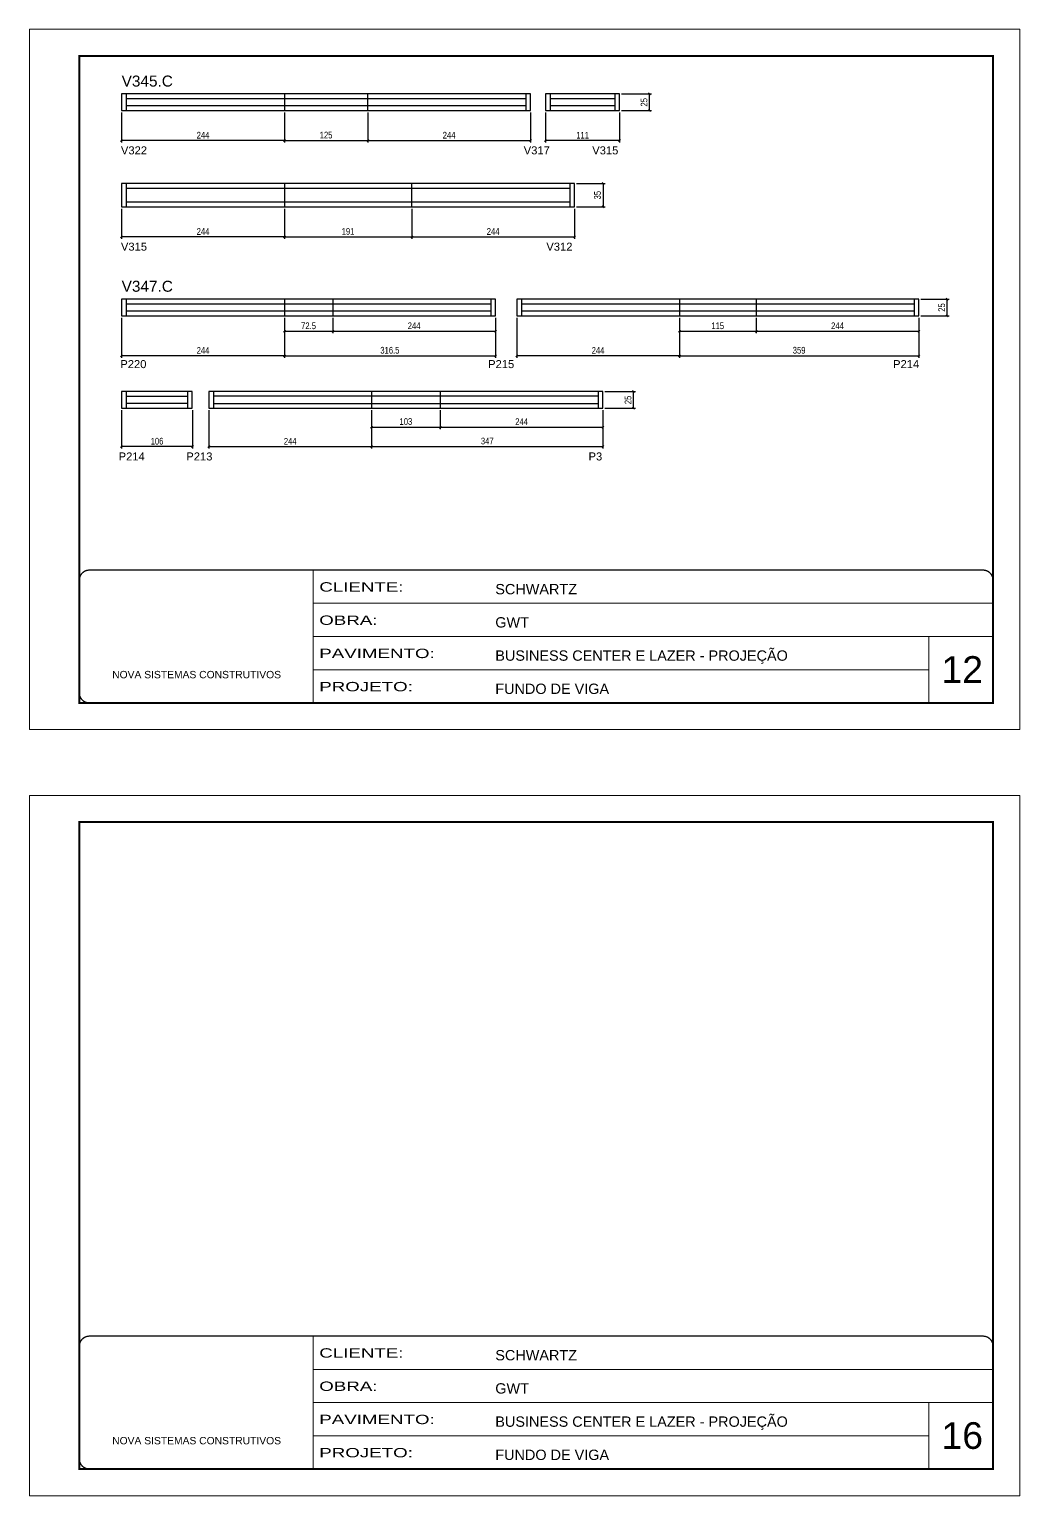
# Model space of a CAD drawing. Extents: x 3245 to 12416, y 917 to 10295.
# Drawn here: x 8014 to 9499, y 5512 to 7710 of the extents above; entities that cross this region are included whole.
import ezdxf

# ---------------------------------------------------------------- set-up
doc = ezdxf.new("R2010")
doc.units = 0
doc.linetypes.add('CONTINUO', pattern=[0])
doc.linetypes.add('DASHED', pattern=[0.75, 0.5, -0.25])
for name, color, linetype in [('5', 5, 'Continuous'), ('COTA', 241, 'Continuous'), ('NOMENCLATURA', 7, 'Continuous'), ('Painéis', 200, 'Continuous'), ('SARR_2.2x7', 40, 'Continuous')]:
    doc.layers.add(name, color=color, linetype=linetype)
for name, color, linetype, lineweight in [('CARIMBO', 255, 'Continuous', 9), ('Folhas', 255, 'Continuous', 9), ('SARRAFO DE PRESSAO', 251, 'DASHED', 9)]:
    doc.layers.add(name, color=color, linetype=linetype, lineweight=lineweight)
doc.styles.add('ARIAL', font='arial.ttf')
doc.styles.add('COTA TECNICA-50', font='techl___.ttf', dxfattribs={"height": 10})
doc.styles.get("Standard").update_dxf_attribs({"font": 'arial.ttf'})
doc.styles.add('Tecnologia', font='')
doc.styles.get('Tecnologia').set_extended_font_data('Forgotten Futurist')
doc.dimstyles.new('COTA PAINEL-50', dxfattribs={"dimtxt": 10, "dimasz": 3, "dimexe": 3, "dimexo": 3, "dimgap": 3, "dimtad": 1, "dimdec": 1, "dimzin": 12, "dimdsep": 46, "dimtxsty": 'COTA TECNICA-50', "dimblk1": 'OBLIQUE', "dimblk2": 'OBLIQUE', "dimsah": 1, "dimcen": 0.9, "dimclrd": 4, "dimclre": 4, "dimclrt": 240, "dimadec": 1, "dimazin": 3, "dimtfac": 1, "dimtdec": 1, "dimtmove": 0, "dimatfit": 3, "dimfxl": 1, "dimtolj": 1, "dimtzin": 12, "dimarcsym": 0})

# ---------------------------------------------------------------- blocks, each defined once
blk = doc.blocks.new('9999999999')
at = {"color": 30, "linetype": 'CONTINUO'}
for p, q in [((98564.6, 34230.2), (98564.6, 34429.4)), ((98564.6, 34379.6), (99584, 34379.6)), ((98564.6, 34329.8), (99488, 34329.8)), ((99584, 34329.8), (99488, 34329.8)), ((99488, 34329.8), (99488, 34230.2)), ((98564.6, 34280), (99488, 34280))]:
    blk.add_line(p, q, dxfattribs=at)
at = {"color": 30, "linetype": 'CONTINUO', "const_width": 2}
blk.add_lwpolyline([(99584, 34230.2), (99584, 34414.4, 0.414214), (99569, 34429.4), (98229, 34429.4, 0.414214), (98214, 34414.4), (98214, 34245.2, 0.414214), (98229, 34230.2), (99584, 34230.2)], format="xyb", dxfattribs=at)
at = {"layer": 'Folhas'}
blk.add_lwpolyline([(98139, 34190.2), (99624, 34190.2), (99624, 35240.2), (98139, 35240.2)], close=True, dxfattribs=at)
at = {"layer": 'Folhas', "color": 30, "const_width": 3}
blk.add_lwpolyline([(98214, 34230.2), (99584, 34230.2), (99584, 35200.2), (98214, 35200.2)], close=True, dxfattribs=at)
at = {"color": 7, "linetype": 'Continuous', "ltscale": 5, "style": 'ARIAL'}
for s, height, p in [('SCHWARTZ', 15.48, (98837.7, 34393.1)), ('GWT', 15.48, (98837.7, 34343.3)), ('BUSINESS CENTER E LAZER - PROJEÇÃO', 15.483, (98837.7, 34293.5)), ('NOVA SISTEMAS CONSTRUTIVOS', 11.059, (98263.2, 34267.2)), ('FUNDO DE VIGA', 15.483, (98837.7, 34243.7))]:
    blk.add_text(s, height=height, dxfattribs=at).set_placement(p)
at = {"layer": 'Folhas', "color": 7, "style": 'Tecnologia', "width": 1.5}
for s, p in [('CLIENTE:', (98573.7, 34397.2)), ('OBRA:', (98573.7, 34347.3)), ('PAVIMENTO:', (98573.7, 34297.5)), ('PROJETO:', (98573.7, 34247.7))]:
    blk.add_text(s, height=14, dxfattribs=at).set_placement(p)
blk = doc.blocks.new('_Oblique')
at = {"color": 0, "linetype": 'ByBlock', "lineweight": -2}
blk.add_line((-0.5, -0.5), (0.5, 0.5), dxfattribs=at)
blk = doc.blocks.new('*D265')
at = {"layer": 'COTA', "color": 4, "linetype": 'ByBlock', "lineweight": -2, "transparency": 16777216}
for p, q in [((8152.3, 7585.2), (8152.3, 7540.3)), ((8396.3, 7585.2), (8396.3, 7540.3)), ((8396.3, 7543.3), (8152.3, 7543.3))]:
    blk.add_line(p, q, dxfattribs=at)
at = {"layer": 'Defpoints', "color": 0, "linetype": 'ByBlock', "transparency": 16777216}
for p in [(8152.3, 7588.2), (8396.3, 7588.2), (8152.3, 7543.3)]:
    blk.add_point(p, dxfattribs=at)
at = {"layer": 'COTA', "color": 4, "linetype": 'ByBlock', "lineweight": -2, "transparency": 16777216, "xscale": 3, "yscale": 3, "zscale": 3, "rotation": 180}
blk.add_blockref('_Oblique', (8152.3, 7543.3), dxfattribs=at)
at = {"layer": 'COTA', "color": 4, "linetype": 'ByBlock', "lineweight": -2, "transparency": 16777216, "xscale": 3, "yscale": 3, "zscale": 3}
blk.add_blockref('_Oblique', (8396.3, 7543.3), dxfattribs=at)
at = {"layer": 'COTA', "color": 240, "linetype": 'ByBlock', "transparency": 16777216, "insert": (8274.3, 7551.4), "char_height": 10, "attachment_point": 5, "style": 'COTA TECNICA-50'}
blk.add_mtext('\\A1;244', dxfattribs=at)
blk = doc.blocks.new('*D429')
at = {"layer": 'COTA', "color": 4, "linetype": 'ByBlock', "lineweight": -2, "transparency": 16777216}
for p, q in [((8396.3, 7585.2), (8396.3, 7540.3)), ((8521.3, 7585.2), (8521.3, 7540.3)), ((8396.3, 7543.3), (8521.3, 7543.3))]:
    blk.add_line(p, q, dxfattribs=at)
at = {"layer": 'Defpoints', "color": 0, "linetype": 'ByBlock', "transparency": 16777216}
for p in [(8396.3, 7588.2), (8521.3, 7588.2), (8521.3, 7543.3)]:
    blk.add_point(p, dxfattribs=at)
at = {"layer": 'COTA', "color": 4, "linetype": 'ByBlock', "lineweight": -2, "transparency": 16777216, "xscale": 3, "yscale": 3, "zscale": 3, "rotation": 180}
blk.add_blockref('_Oblique', (8396.3, 7543.3), dxfattribs=at)
at = {"layer": 'COTA', "color": 4, "linetype": 'ByBlock', "lineweight": -2, "transparency": 16777216, "xscale": 3, "yscale": 3, "zscale": 3}
blk.add_blockref('_Oblique', (8521.3, 7543.3), dxfattribs=at)
at = {"layer": 'COTA', "color": 240, "linetype": 'ByBlock', "transparency": 16777216, "insert": (8458.8, 7551.5), "char_height": 10, "attachment_point": 5, "style": 'COTA TECNICA-50'}
blk.add_mtext('\\A1;125', dxfattribs=at)
blk = doc.blocks.new('*D430')
at = {"layer": 'COTA', "color": 4, "linetype": 'ByBlock', "lineweight": -2, "transparency": 16777216}
for p, q in [((8521.3, 7585.2), (8521.3, 7540.3)), ((8765.3, 7585.2), (8765.3, 7540.3)), ((8521.3, 7543.3), (8765.3, 7543.3))]:
    blk.add_line(p, q, dxfattribs=at)
at = {"layer": 'Defpoints', "color": 0, "linetype": 'ByBlock', "transparency": 16777216}
for p in [(8521.3, 7588.2), (8765.3, 7588.2), (8765.3, 7543.3)]:
    blk.add_point(p, dxfattribs=at)
at = {"layer": 'COTA', "color": 4, "linetype": 'ByBlock', "lineweight": -2, "transparency": 16777216, "xscale": 3, "yscale": 3, "zscale": 3, "rotation": 180}
blk.add_blockref('_Oblique', (8521.3, 7543.3), dxfattribs=at)
at = {"layer": 'COTA', "color": 4, "linetype": 'ByBlock', "lineweight": -2, "transparency": 16777216, "xscale": 3, "yscale": 3, "zscale": 3}
blk.add_blockref('_Oblique', (8765.3, 7543.3), dxfattribs=at)
at = {"layer": 'COTA', "color": 240, "linetype": 'ByBlock', "transparency": 16777216, "insert": (8643.3, 7551.4), "char_height": 10, "attachment_point": 5, "style": 'COTA TECNICA-50'}
blk.add_mtext('\\A1;244', dxfattribs=at)
blk = doc.blocks.new('*D431')
at = {"layer": 'COTA', "color": 4, "linetype": 'ByBlock', "lineweight": -2, "transparency": 16777216}
for p, q in [((8788, 7585.2), (8788, 7540.3)), ((8899, 7585.2), (8899, 7540.3)), ((8899, 7543.3), (8788, 7543.3))]:
    blk.add_line(p, q, dxfattribs=at)
at = {"layer": 'Defpoints', "color": 0, "linetype": 'ByBlock', "transparency": 16777216}
for p in [(8788, 7588.2), (8899, 7588.2), (8788, 7543.3)]:
    blk.add_point(p, dxfattribs=at)
at = {"layer": 'COTA', "color": 4, "linetype": 'ByBlock', "lineweight": -2, "transparency": 16777216, "xscale": 3, "yscale": 3, "zscale": 3, "rotation": 180}
blk.add_blockref('_Oblique', (8788, 7543.3), dxfattribs=at)
at = {"layer": 'COTA', "color": 4, "linetype": 'ByBlock', "lineweight": -2, "transparency": 16777216, "xscale": 3, "yscale": 3, "zscale": 3}
blk.add_blockref('_Oblique', (8899, 7543.3), dxfattribs=at)
at = {"layer": 'COTA', "color": 240, "linetype": 'ByBlock', "transparency": 16777216, "insert": (8843.5, 7551.4), "char_height": 10, "attachment_point": 5, "style": 'COTA TECNICA-50'}
blk.add_mtext('\\A1;111', dxfattribs=at)
blk = doc.blocks.new('*D432')
at = {"layer": 'COTA', "color": 4, "linetype": 'ByBlock', "lineweight": -2, "transparency": 16777216}
for p, q in [((8902, 7613.2), (8946.8, 7613.2)), ((8943.8, 7588.2), (8943.8, 7613.2)), ((8902, 7588.2), (8946.8, 7588.2))]:
    blk.add_line(p, q, dxfattribs=at)
at = {"layer": 'Defpoints', "color": 0, "linetype": 'ByBlock', "transparency": 16777216}
for p in [(8899, 7613.2), (8943.8, 7613.2), (8899, 7588.2)]:
    blk.add_point(p, dxfattribs=at)
at = {"layer": 'COTA', "color": 4, "linetype": 'ByBlock', "lineweight": -2, "transparency": 16777216, "xscale": 3, "yscale": 3, "zscale": 3}
for p, rotation in [((8943.8, 7613.2), 90), ((8943.8, 7588.2), 270)]:
    blk.add_blockref('_Oblique', p, dxfattribs=dict(at, rotation=rotation))
at = {"layer": 'COTA', "color": 240, "linetype": 'ByBlock', "transparency": 16777216, "insert": (8935.7, 7600.7), "char_height": 10, "attachment_point": 5, "rotation": 90, "style": 'COTA TECNICA-50'}
blk.add_mtext('\\A1;25', dxfattribs=at)
blk = doc.blocks.new('*D266')
at = {"layer": 'COTA', "color": 4, "linetype": 'ByBlock', "lineweight": -2, "transparency": 16777216}
for p, q in [((8152.3, 7440.9), (8152.3, 7396)), ((8396.3, 7440.9), (8396.3, 7396)), ((8396.3, 7399), (8152.3, 7399))]:
    blk.add_line(p, q, dxfattribs=at)
at = {"layer": 'Defpoints', "color": 0, "linetype": 'ByBlock', "transparency": 16777216}
for p in [(8152.3, 7443.9), (8396.3, 7443.9), (8152.3, 7399)]:
    blk.add_point(p, dxfattribs=at)
at = {"layer": 'COTA', "color": 4, "linetype": 'ByBlock', "lineweight": -2, "transparency": 16777216, "xscale": 3, "yscale": 3, "zscale": 3, "rotation": 180}
blk.add_blockref('_Oblique', (8152.3, 7399), dxfattribs=at)
at = {"layer": 'COTA', "color": 4, "linetype": 'ByBlock', "lineweight": -2, "transparency": 16777216, "xscale": 3, "yscale": 3, "zscale": 3}
blk.add_blockref('_Oblique', (8396.3, 7399), dxfattribs=at)
at = {"layer": 'COTA', "color": 240, "linetype": 'ByBlock', "transparency": 16777216, "insert": (8274.3, 7407), "char_height": 10, "attachment_point": 5, "style": 'COTA TECNICA-50'}
blk.add_mtext('\\A1;244', dxfattribs=at)
blk = doc.blocks.new('*D433')
at = {"layer": 'COTA', "color": 4, "linetype": 'ByBlock', "lineweight": -2, "transparency": 16777216}
for p, q in [((8396.3, 7440.9), (8396.3, 7396)), ((8587.3, 7440.9), (8587.3, 7396)), ((8396.3, 7399), (8587.3, 7399))]:
    blk.add_line(p, q, dxfattribs=at)
at = {"layer": 'Defpoints', "color": 0, "linetype": 'ByBlock', "transparency": 16777216}
for p in [(8396.3, 7443.9), (8587.3, 7443.9), (8587.3, 7399)]:
    blk.add_point(p, dxfattribs=at)
at = {"layer": 'COTA', "color": 4, "linetype": 'ByBlock', "lineweight": -2, "transparency": 16777216, "xscale": 3, "yscale": 3, "zscale": 3, "rotation": 180}
blk.add_blockref('_Oblique', (8396.3, 7399), dxfattribs=at)
at = {"layer": 'COTA', "color": 4, "linetype": 'ByBlock', "lineweight": -2, "transparency": 16777216, "xscale": 3, "yscale": 3, "zscale": 3}
blk.add_blockref('_Oblique', (8587.3, 7399), dxfattribs=at)
at = {"layer": 'COTA', "color": 240, "linetype": 'ByBlock', "transparency": 16777216, "insert": (8491.8, 7407.1), "char_height": 10, "attachment_point": 5, "style": 'COTA TECNICA-50'}
blk.add_mtext('\\A1;191', dxfattribs=at)
blk = doc.blocks.new('*D434')
at = {"layer": 'COTA', "color": 4, "linetype": 'ByBlock', "lineweight": -2, "transparency": 16777216}
for p, q in [((8587.3, 7440.9), (8587.3, 7396)), ((8831.3, 7440.9), (8831.3, 7396)), ((8587.3, 7399), (8831.3, 7399))]:
    blk.add_line(p, q, dxfattribs=at)
at = {"layer": 'Defpoints', "color": 0, "linetype": 'ByBlock', "transparency": 16777216}
for p in [(8587.3, 7443.9), (8831.3, 7443.9), (8831.3, 7399)]:
    blk.add_point(p, dxfattribs=at)
at = {"layer": 'COTA', "color": 4, "linetype": 'ByBlock', "lineweight": -2, "transparency": 16777216, "xscale": 3, "yscale": 3, "zscale": 3, "rotation": 180}
blk.add_blockref('_Oblique', (8587.3, 7399), dxfattribs=at)
at = {"layer": 'COTA', "color": 4, "linetype": 'ByBlock', "lineweight": -2, "transparency": 16777216, "xscale": 3, "yscale": 3, "zscale": 3}
blk.add_blockref('_Oblique', (8831.3, 7399), dxfattribs=at)
at = {"layer": 'COTA', "color": 240, "linetype": 'ByBlock', "transparency": 16777216, "insert": (8709.3, 7407), "char_height": 10, "attachment_point": 5, "style": 'COTA TECNICA-50'}
blk.add_mtext('\\A1;244', dxfattribs=at)
blk = doc.blocks.new('*D435')
at = {"layer": 'COTA', "color": 4, "linetype": 'ByBlock', "lineweight": -2, "transparency": 16777216}
for p, q in [((8834.3, 7478.9), (8877.1, 7478.9)), ((8874.1, 7478.9), (8874.1, 7443.9)), ((8834.3, 7443.9), (8877.1, 7443.9))]:
    blk.add_line(p, q, dxfattribs=at)
at = {"layer": 'Defpoints', "color": 0, "linetype": 'ByBlock', "transparency": 16777216}
for p in [(8831.3, 7478.9), (8831.3, 7443.9), (8874.1, 7443.9)]:
    blk.add_point(p, dxfattribs=at)
at = {"layer": 'COTA', "color": 4, "linetype": 'ByBlock', "lineweight": -2, "transparency": 16777216, "xscale": 3, "yscale": 3, "zscale": 3}
for p, rotation in [((8874.1, 7478.9), 90), ((8874.1, 7443.9), 270)]:
    blk.add_blockref('_Oblique', p, dxfattribs=dict(at, rotation=rotation))
at = {"layer": 'COTA', "color": 240, "linetype": 'ByBlock', "transparency": 16777216, "insert": (8865.8, 7461.4), "char_height": 10, "attachment_point": 5, "rotation": 90, "style": 'COTA TECNICA-50'}
blk.add_mtext('\\A1;35', dxfattribs=at)
blk = doc.blocks.new('*D436')
at = {"layer": 'COTA', "color": 4, "linetype": 'ByBlock', "lineweight": -2, "transparency": 16777216}
for p, q in [((8152.3, 7277.6), (8152.3, 7217.6)), ((8396.3, 7277.6), (8396.3, 7217.6)), ((8396.3, 7220.6), (8152.3, 7220.6))]:
    blk.add_line(p, q, dxfattribs=at)
at = {"layer": 'Defpoints', "color": 0, "linetype": 'ByBlock', "transparency": 16777216}
for p in [(8152.3, 7280.6), (8396.3, 7280.6), (8152.3, 7220.6)]:
    blk.add_point(p, dxfattribs=at)
at = {"layer": 'COTA', "color": 4, "linetype": 'ByBlock', "lineweight": -2, "transparency": 16777216, "xscale": 3, "yscale": 3, "zscale": 3, "rotation": 180}
blk.add_blockref('_Oblique', (8152.3, 7220.6), dxfattribs=at)
at = {"layer": 'COTA', "color": 4, "linetype": 'ByBlock', "lineweight": -2, "transparency": 16777216, "xscale": 3, "yscale": 3, "zscale": 3}
blk.add_blockref('_Oblique', (8396.3, 7220.6), dxfattribs=at)
at = {"layer": 'COTA', "color": 240, "linetype": 'ByBlock', "transparency": 16777216, "insert": (8274.3, 7228.7), "char_height": 10, "attachment_point": 5, "style": 'COTA TECNICA-50'}
blk.add_mtext('\\A1;244', dxfattribs=at)
blk = doc.blocks.new('*D407')
at = {"layer": 'COTA', "color": 4, "linetype": 'ByBlock', "lineweight": -2, "transparency": 16777216}
for p, q in [((8396.3, 7277.6), (8396.3, 7217.6)), ((8712.8, 7277.6), (8712.8, 7217.6)), ((8396.3, 7220.6), (8712.8, 7220.6))]:
    blk.add_line(p, q, dxfattribs=at)
at = {"layer": 'Defpoints', "color": 0, "linetype": 'ByBlock', "transparency": 16777216}
for p in [(8396.3, 7280.6), (8712.8, 7280.6), (8712.8, 7220.6)]:
    blk.add_point(p, dxfattribs=at)
at = {"layer": 'COTA', "color": 4, "linetype": 'ByBlock', "lineweight": -2, "transparency": 16777216, "xscale": 3, "yscale": 3, "zscale": 3, "rotation": 180}
blk.add_blockref('_Oblique', (8396.3, 7220.6), dxfattribs=at)
at = {"layer": 'COTA', "color": 4, "linetype": 'ByBlock', "lineweight": -2, "transparency": 16777216, "xscale": 3, "yscale": 3, "zscale": 3}
blk.add_blockref('_Oblique', (8712.8, 7220.6), dxfattribs=at)
at = {"layer": 'COTA', "color": 240, "linetype": 'ByBlock', "transparency": 16777216, "insert": (8554.5, 7228.9), "char_height": 10, "attachment_point": 5, "style": 'COTA TECNICA-50'}
blk.add_mtext('\\A1;316.5', dxfattribs=at)
blk = doc.blocks.new('*D408')
at = {"layer": 'COTA', "color": 4, "linetype": 'ByBlock', "lineweight": -2, "transparency": 16777216}
for p, q in [((8396.3, 7277.6), (8396.3, 7254.5)), ((8468.8, 7277.6), (8468.8, 7254.5)), ((8396.3, 7257.5), (8468.8, 7257.5))]:
    blk.add_line(p, q, dxfattribs=at)
at = {"layer": 'Defpoints', "color": 0, "linetype": 'ByBlock', "transparency": 16777216}
for p in [(8396.3, 7280.6), (8468.8, 7280.6), (8468.8, 7257.5)]:
    blk.add_point(p, dxfattribs=at)
at = {"layer": 'COTA', "color": 4, "linetype": 'ByBlock', "lineweight": -2, "transparency": 16777216, "xscale": 3, "yscale": 3, "zscale": 3, "rotation": 180}
blk.add_blockref('_Oblique', (8396.3, 7257.5), dxfattribs=at)
at = {"layer": 'COTA', "color": 4, "linetype": 'ByBlock', "lineweight": -2, "transparency": 16777216, "xscale": 3, "yscale": 3, "zscale": 3}
blk.add_blockref('_Oblique', (8468.8, 7257.5), dxfattribs=at)
at = {"layer": 'COTA', "color": 240, "linetype": 'ByBlock', "transparency": 16777216, "insert": (8432.5, 7265.6), "char_height": 10, "attachment_point": 5, "style": 'COTA TECNICA-50'}
blk.add_mtext('\\A1;72.5', dxfattribs=at)
blk = doc.blocks.new('*D409')
at = {"layer": 'COTA', "color": 4, "linetype": 'ByBlock', "lineweight": -2, "transparency": 16777216}
for p, q in [((8468.8, 7277.6), (8468.8, 7254.5)), ((8712.8, 7277.6), (8712.8, 7254.5)), ((8468.8, 7257.5), (8712.8, 7257.5))]:
    blk.add_line(p, q, dxfattribs=at)
at = {"layer": 'Defpoints', "color": 0, "linetype": 'ByBlock', "transparency": 16777216}
for p in [(8468.8, 7280.6), (8712.8, 7280.6), (8712.8, 7257.5)]:
    blk.add_point(p, dxfattribs=at)
at = {"layer": 'COTA', "color": 4, "linetype": 'ByBlock', "lineweight": -2, "transparency": 16777216, "xscale": 3, "yscale": 3, "zscale": 3, "rotation": 180}
blk.add_blockref('_Oblique', (8468.8, 7257.5), dxfattribs=at)
at = {"layer": 'COTA', "color": 4, "linetype": 'ByBlock', "lineweight": -2, "transparency": 16777216, "xscale": 3, "yscale": 3, "zscale": 3}
blk.add_blockref('_Oblique', (8712.8, 7257.5), dxfattribs=at)
at = {"layer": 'COTA', "color": 240, "linetype": 'ByBlock', "transparency": 16777216, "insert": (8590.8, 7265.6), "char_height": 10, "attachment_point": 5, "style": 'COTA TECNICA-50'}
blk.add_mtext('\\A1;244', dxfattribs=at)
blk = doc.blocks.new('*D410')
at = {"layer": 'COTA', "color": 4, "linetype": 'ByBlock', "lineweight": -2, "transparency": 16777216}
for p, q in [((8744.6, 7277.6), (8744.6, 7217.6)), ((8988.6, 7277.6), (8988.6, 7217.6)), ((8988.6, 7220.6), (8744.6, 7220.6))]:
    blk.add_line(p, q, dxfattribs=at)
at = {"layer": 'Defpoints', "color": 0, "linetype": 'ByBlock', "transparency": 16777216}
for p in [(8744.6, 7280.6), (8988.6, 7280.6), (8744.6, 7220.6)]:
    blk.add_point(p, dxfattribs=at)
at = {"layer": 'COTA', "color": 4, "linetype": 'ByBlock', "lineweight": -2, "transparency": 16777216, "xscale": 3, "yscale": 3, "zscale": 3, "rotation": 180}
blk.add_blockref('_Oblique', (8744.6, 7220.6), dxfattribs=at)
at = {"layer": 'COTA', "color": 4, "linetype": 'ByBlock', "lineweight": -2, "transparency": 16777216, "xscale": 3, "yscale": 3, "zscale": 3}
blk.add_blockref('_Oblique', (8988.6, 7220.6), dxfattribs=at)
at = {"layer": 'COTA', "color": 240, "linetype": 'ByBlock', "transparency": 16777216, "insert": (8866.6, 7228.7), "char_height": 10, "attachment_point": 5, "style": 'COTA TECNICA-50'}
blk.add_mtext('\\A1;244', dxfattribs=at)
blk = doc.blocks.new('*D411')
at = {"layer": 'COTA', "color": 4, "linetype": 'ByBlock', "lineweight": -2, "transparency": 16777216}
for p, q in [((8988.6, 7277.6), (8988.6, 7217.6)), ((9347.6, 7277.6), (9347.6, 7217.6)), ((8988.6, 7220.6), (9347.6, 7220.6))]:
    blk.add_line(p, q, dxfattribs=at)
at = {"layer": 'Defpoints', "color": 0, "linetype": 'ByBlock', "transparency": 16777216}
for p in [(8988.6, 7280.6), (9347.6, 7280.6), (9347.6, 7220.6)]:
    blk.add_point(p, dxfattribs=at)
at = {"layer": 'COTA', "color": 4, "linetype": 'ByBlock', "lineweight": -2, "transparency": 16777216, "xscale": 3, "yscale": 3, "zscale": 3, "rotation": 180}
blk.add_blockref('_Oblique', (8988.6, 7220.6), dxfattribs=at)
at = {"layer": 'COTA', "color": 4, "linetype": 'ByBlock', "lineweight": -2, "transparency": 16777216, "xscale": 3, "yscale": 3, "zscale": 3}
blk.add_blockref('_Oblique', (9347.6, 7220.6), dxfattribs=at)
at = {"layer": 'COTA', "color": 240, "linetype": 'ByBlock', "transparency": 16777216, "insert": (9168.1, 7228.9), "char_height": 10, "attachment_point": 5, "style": 'COTA TECNICA-50'}
blk.add_mtext('\\A1;359', dxfattribs=at)
blk = doc.blocks.new('*D412')
at = {"layer": 'COTA', "color": 4, "linetype": 'ByBlock', "lineweight": -2, "transparency": 16777216}
for p, q in [((8988.6, 7277.6), (8988.6, 7254.5)), ((9103.6, 7277.6), (9103.6, 7254.5)), ((8988.6, 7257.5), (9103.6, 7257.5))]:
    blk.add_line(p, q, dxfattribs=at)
at = {"layer": 'Defpoints', "color": 0, "linetype": 'ByBlock', "transparency": 16777216}
for p in [(8988.6, 7280.6), (9103.6, 7280.6), (9103.6, 7257.5)]:
    blk.add_point(p, dxfattribs=at)
at = {"layer": 'COTA', "color": 4, "linetype": 'ByBlock', "lineweight": -2, "transparency": 16777216, "xscale": 3, "yscale": 3, "zscale": 3, "rotation": 180}
blk.add_blockref('_Oblique', (8988.6, 7257.5), dxfattribs=at)
at = {"layer": 'COTA', "color": 4, "linetype": 'ByBlock', "lineweight": -2, "transparency": 16777216, "xscale": 3, "yscale": 3, "zscale": 3}
blk.add_blockref('_Oblique', (9103.6, 7257.5), dxfattribs=at)
at = {"layer": 'COTA', "color": 240, "linetype": 'ByBlock', "transparency": 16777216, "insert": (9046.1, 7265.6), "char_height": 10, "attachment_point": 5, "style": 'COTA TECNICA-50'}
blk.add_mtext('\\A1;115', dxfattribs=at)
blk = doc.blocks.new('*D413')
at = {"layer": 'COTA', "color": 4, "linetype": 'ByBlock', "lineweight": -2, "transparency": 16777216}
for p, q in [((9103.6, 7277.6), (9103.6, 7254.5)), ((9347.6, 7277.6), (9347.6, 7254.5)), ((9103.6, 7257.5), (9347.6, 7257.5))]:
    blk.add_line(p, q, dxfattribs=at)
at = {"layer": 'Defpoints', "color": 0, "linetype": 'ByBlock', "transparency": 16777216}
for p in [(9103.6, 7280.6), (9347.6, 7280.6), (9347.6, 7257.5)]:
    blk.add_point(p, dxfattribs=at)
at = {"layer": 'COTA', "color": 4, "linetype": 'ByBlock', "lineweight": -2, "transparency": 16777216, "xscale": 3, "yscale": 3, "zscale": 3, "rotation": 180}
blk.add_blockref('_Oblique', (9103.6, 7257.5), dxfattribs=at)
at = {"layer": 'COTA', "color": 4, "linetype": 'ByBlock', "lineweight": -2, "transparency": 16777216, "xscale": 3, "yscale": 3, "zscale": 3}
blk.add_blockref('_Oblique', (9347.6, 7257.5), dxfattribs=at)
at = {"layer": 'COTA', "color": 240, "linetype": 'ByBlock', "transparency": 16777216, "insert": (9225.6, 7265.6), "char_height": 10, "attachment_point": 5, "style": 'COTA TECNICA-50'}
blk.add_mtext('\\A1;244', dxfattribs=at)
blk = doc.blocks.new('*D414')
at = {"layer": 'COTA', "color": 4, "linetype": 'ByBlock', "lineweight": -2, "transparency": 16777216}
for p, q in [((9350.6, 7305.6), (9393, 7305.6)), ((9390, 7280.6), (9390, 7305.6)), ((9350.6, 7280.6), (9393, 7280.6))]:
    blk.add_line(p, q, dxfattribs=at)
at = {"layer": 'Defpoints', "color": 0, "linetype": 'ByBlock', "transparency": 16777216}
for p in [(9347.6, 7305.6), (9390, 7305.6), (9347.6, 7280.6)]:
    blk.add_point(p, dxfattribs=at)
at = {"layer": 'COTA', "color": 4, "linetype": 'ByBlock', "lineweight": -2, "transparency": 16777216, "xscale": 3, "yscale": 3, "zscale": 3}
for p, rotation in [((9390, 7305.6), 90), ((9390, 7280.6), 270)]:
    blk.add_blockref('_Oblique', p, dxfattribs=dict(at, rotation=rotation))
at = {"layer": 'COTA', "color": 240, "linetype": 'ByBlock', "transparency": 16777216, "insert": (9381.9, 7293.1), "char_height": 10, "attachment_point": 5, "rotation": 90, "style": 'COTA TECNICA-50'}
blk.add_mtext('\\A1;25', dxfattribs=at)
blk = doc.blocks.new('*D415')
at = {"layer": 'COTA', "color": 4, "linetype": 'ByBlock', "lineweight": -2, "transparency": 16777216}
for p, q in [((8152.3, 7138.9), (8152.3, 7081.4)), ((8258.3, 7138.9), (8258.3, 7081.4)), ((8258.3, 7084.4), (8152.3, 7084.4))]:
    blk.add_line(p, q, dxfattribs=at)
at = {"layer": 'Defpoints', "color": 0, "linetype": 'ByBlock', "transparency": 16777216}
for p in [(8152.3, 7141.9), (8258.3, 7141.9), (8152.3, 7084.4)]:
    blk.add_point(p, dxfattribs=at)
at = {"layer": 'COTA', "color": 4, "linetype": 'ByBlock', "lineweight": -2, "transparency": 16777216, "xscale": 3, "yscale": 3, "zscale": 3, "rotation": 180}
blk.add_blockref('_Oblique', (8152.3, 7084.4), dxfattribs=at)
at = {"layer": 'COTA', "color": 4, "linetype": 'ByBlock', "lineweight": -2, "transparency": 16777216, "xscale": 3, "yscale": 3, "zscale": 3}
blk.add_blockref('_Oblique', (8258.3, 7084.4), dxfattribs=at)
at = {"layer": 'COTA', "color": 240, "linetype": 'ByBlock', "transparency": 16777216, "insert": (8205.3, 7092.5), "char_height": 10, "attachment_point": 5, "style": 'COTA TECNICA-50'}
blk.add_mtext('\\A1;106', dxfattribs=at)
blk = doc.blocks.new('*D263')
at = {"layer": 'COTA', "color": 4, "linetype": 'ByBlock', "lineweight": -2, "transparency": 16777216}
for p, q in [((8283, 7138.9), (8283, 7081.4)), ((8527, 7138.9), (8527, 7081.4)), ((8283, 7084.4), (8527, 7084.4))]:
    blk.add_line(p, q, dxfattribs=at)
at = {"layer": 'Defpoints', "color": 0, "linetype": 'ByBlock', "transparency": 16777216}
for p in [(8283, 7141.9), (8527, 7141.9), (8527, 7084.4)]:
    blk.add_point(p, dxfattribs=at)
at = {"layer": 'COTA', "color": 4, "linetype": 'ByBlock', "lineweight": -2, "transparency": 16777216, "xscale": 3, "yscale": 3, "zscale": 3, "rotation": 180}
blk.add_blockref('_Oblique', (8283, 7084.4), dxfattribs=at)
at = {"layer": 'COTA', "color": 4, "linetype": 'ByBlock', "lineweight": -2, "transparency": 16777216, "xscale": 3, "yscale": 3, "zscale": 3}
blk.add_blockref('_Oblique', (8527, 7084.4), dxfattribs=at)
at = {"layer": 'COTA', "color": 240, "linetype": 'ByBlock', "transparency": 16777216, "insert": (8405, 7092.5), "char_height": 10, "attachment_point": 5, "style": 'COTA TECNICA-50'}
blk.add_mtext('\\A1;244', dxfattribs=at)
blk = doc.blocks.new('*D416')
at = {"layer": 'COTA', "color": 4, "linetype": 'ByBlock', "lineweight": -2, "transparency": 16777216}
for p, q in [((8527, 7138.9), (8527, 7081.4)), ((8874, 7138.9), (8874, 7081.4)), ((8527, 7084.4), (8874, 7084.4))]:
    blk.add_line(p, q, dxfattribs=at)
at = {"layer": 'Defpoints', "color": 0, "linetype": 'ByBlock', "transparency": 16777216}
for p in [(8527, 7141.9), (8874, 7141.9), (8874, 7084.4)]:
    blk.add_point(p, dxfattribs=at)
at = {"layer": 'COTA', "color": 4, "linetype": 'ByBlock', "lineweight": -2, "transparency": 16777216, "xscale": 3, "yscale": 3, "zscale": 3, "rotation": 180}
blk.add_blockref('_Oblique', (8527, 7084.4), dxfattribs=at)
at = {"layer": 'COTA', "color": 4, "linetype": 'ByBlock', "lineweight": -2, "transparency": 16777216, "xscale": 3, "yscale": 3, "zscale": 3}
blk.add_blockref('_Oblique', (8874, 7084.4), dxfattribs=at)
at = {"layer": 'COTA', "color": 240, "linetype": 'ByBlock', "transparency": 16777216, "insert": (8700.5, 7092.7), "char_height": 10, "attachment_point": 5, "style": 'COTA TECNICA-50'}
blk.add_mtext('\\A1;347', dxfattribs=at)
blk = doc.blocks.new('*D417')
at = {"layer": 'COTA', "color": 4, "linetype": 'ByBlock', "lineweight": -2, "transparency": 16777216}
for p, q in [((8527, 7138.9), (8527, 7110.8)), ((8630, 7138.9), (8630, 7110.8)), ((8527, 7113.8), (8630, 7113.8))]:
    blk.add_line(p, q, dxfattribs=at)
at = {"layer": 'Defpoints', "color": 0, "linetype": 'ByBlock', "transparency": 16777216}
for p in [(8527, 7141.9), (8630, 7141.9), (8630, 7113.8)]:
    blk.add_point(p, dxfattribs=at)
at = {"layer": 'COTA', "color": 4, "linetype": 'ByBlock', "lineweight": -2, "transparency": 16777216, "xscale": 3, "yscale": 3, "zscale": 3, "rotation": 180}
blk.add_blockref('_Oblique', (8527, 7113.8), dxfattribs=at)
at = {"layer": 'COTA', "color": 4, "linetype": 'ByBlock', "lineweight": -2, "transparency": 16777216, "xscale": 3, "yscale": 3, "zscale": 3}
blk.add_blockref('_Oblique', (8630, 7113.8), dxfattribs=at)
at = {"layer": 'COTA', "color": 240, "linetype": 'ByBlock', "transparency": 16777216, "insert": (8578.5, 7122), "char_height": 10, "attachment_point": 5, "style": 'COTA TECNICA-50'}
blk.add_mtext('\\A1;103', dxfattribs=at)
blk = doc.blocks.new('*D418')
at = {"layer": 'COTA', "color": 4, "linetype": 'ByBlock', "lineweight": -2, "transparency": 16777216}
for p, q in [((8630, 7138.9), (8630, 7110.8)), ((8874, 7138.9), (8874, 7110.8)), ((8630, 7113.8), (8874, 7113.8))]:
    blk.add_line(p, q, dxfattribs=at)
at = {"layer": 'Defpoints', "color": 0, "linetype": 'ByBlock', "transparency": 16777216}
for p in [(8630, 7141.9), (8874, 7141.9), (8874, 7113.8)]:
    blk.add_point(p, dxfattribs=at)
at = {"layer": 'COTA', "color": 4, "linetype": 'ByBlock', "lineweight": -2, "transparency": 16777216, "xscale": 3, "yscale": 3, "zscale": 3, "rotation": 180}
blk.add_blockref('_Oblique', (8630, 7113.8), dxfattribs=at)
at = {"layer": 'COTA', "color": 4, "linetype": 'ByBlock', "lineweight": -2, "transparency": 16777216, "xscale": 3, "yscale": 3, "zscale": 3}
blk.add_blockref('_Oblique', (8874, 7113.8), dxfattribs=at)
at = {"layer": 'COTA', "color": 240, "linetype": 'ByBlock', "transparency": 16777216, "insert": (8752, 7121.9), "char_height": 10, "attachment_point": 5, "style": 'COTA TECNICA-50'}
blk.add_mtext('\\A1;244', dxfattribs=at)
blk = doc.blocks.new('*D419')
at = {"layer": 'COTA', "color": 4, "linetype": 'ByBlock', "lineweight": -2, "transparency": 16777216}
for p, q in [((8877, 7166.9), (8922.7, 7166.9)), ((8919.7, 7141.9), (8919.7, 7166.9)), ((8877, 7141.9), (8922.7, 7141.9))]:
    blk.add_line(p, q, dxfattribs=at)
at = {"layer": 'Defpoints', "color": 0, "linetype": 'ByBlock', "transparency": 16777216}
for p in [(8874, 7166.9), (8919.7, 7166.9), (8874, 7141.9)]:
    blk.add_point(p, dxfattribs=at)
at = {"layer": 'COTA', "color": 4, "linetype": 'ByBlock', "lineweight": -2, "transparency": 16777216, "xscale": 3, "yscale": 3, "zscale": 3}
for p, rotation in [((8919.7, 7166.9), 90), ((8919.7, 7141.9), 270)]:
    blk.add_blockref('_Oblique', p, dxfattribs=dict(at, rotation=rotation))
at = {"layer": 'COTA', "color": 240, "linetype": 'ByBlock', "transparency": 16777216, "insert": (8911.6, 7154.4), "char_height": 10, "attachment_point": 5, "rotation": 90, "style": 'COTA TECNICA-50'}
blk.add_mtext('\\A1;25', dxfattribs=at)

msp = doc.modelspace()

# ---------------------------------------------------------------- linework, layer by layer
at = {"layer": 'Painéis', "linetype": 'Continuous'}
for p, q in [((8765.27, 7613.23), (8152.27, 7613.23)), ((8152.27, 7613.23), (8152.27, 7588.23)), ((8396.27, 7613.23), (8396.27, 7588.23)), ((8521.27, 7588.23), (8521.27, 7613.23)), ((8765.27, 7588.23), (8765.27, 7613.23)), ((8152.27, 7588.23), (8765.27, 7588.23)), ((8831.27, 7478.85), (8152.27, 7478.85)), ((8152.27, 7478.85), (8152.27, 7443.85)), ((8396.27, 7478.85), (8396.27, 7443.85)), ((8587.27, 7443.85), (8587.27, 7478.85)), ((8831.27, 7443.85), (8831.27, 7478.85)), ((8152.27, 7443.85), (8831.27, 7443.85)), ((8396.27, 7305.57), (8396.27, 7280.57)), ((8468.77, 7305.57), (8468.77, 7280.57)), ((8988.64, 7305.57), (8988.64, 7280.57)), ((9103.64, 7305.57), (9103.64, 7280.57)), ((8527.04, 7166.87), (8527.04, 7141.87)), ((8630.04, 7166.87), (8630.04, 7141.87))]:
    msp.add_line(p, q, dxfattribs=at)
for points in [[(8898.98, 7613.23), (8787.98, 7613.23), (8787.98, 7588.23), (8898.98, 7588.23)], [(8712.77, 7305.57), (8152.27, 7305.57), (8152.27, 7280.57), (8712.77, 7280.57)], [(9347.64, 7305.57), (8744.64, 7305.57), (8744.64, 7280.57), (9347.64, 7280.57)], [(8258.27, 7166.87), (8152.27, 7166.87), (8152.27, 7141.87), (8258.27, 7141.87)], [(8283.04, 7141.87), (8874.04, 7141.87), (8874.04, 7166.87), (8283.04, 7166.87)]]:
    msp.add_lwpolyline(points, close=True, dxfattribs=at)
at = {"layer": 'SARR_2.2x7', "linetype": 'Continuous'}
for p, q in [((8159.27, 7613.23), (8159.27, 7588.23)), ((8758.27, 7613.23), (8758.27, 7588.23)), ((8794.98, 7613.23), (8794.98, 7588.23)), ((8891.98, 7613.23), (8891.98, 7588.23)), ((8159.27, 7606.23), (8396.27, 7606.23)), ((8396.27, 7595.23), (8159.27, 7595.23)), ((8396.27, 7606.23), (8521.27, 7606.23)), ((8521.27, 7595.23), (8396.27, 7595.23)), ((8521.27, 7606.23), (8758.27, 7606.23)), ((8758.27, 7595.23), (8521.27, 7595.23)), ((8794.98, 7606.23), (8891.98, 7606.23)), ((8891.98, 7595.23), (8794.98, 7595.23)), ((8159.27, 7478.85), (8159.27, 7443.85)), ((8824.27, 7478.85), (8824.27, 7443.85)), ((8159.27, 7471.85), (8396.27, 7471.85)), ((8396.27, 7471.85), (8587.27, 7471.85)), ((8587.27, 7471.85), (8824.27, 7471.85)), ((8396.27, 7450.85), (8159.27, 7450.85)), ((8587.27, 7450.85), (8396.27, 7450.85)), ((8824.27, 7450.85), (8587.27, 7450.85)), ((8159.27, 7305.57), (8159.27, 7280.57)), ((8705.77, 7305.57), (8705.77, 7280.57)), ((8751.64, 7305.57), (8751.64, 7280.57)), ((9340.64, 7305.57), (9340.64, 7280.57)), ((8159.27, 7298.57), (8396.27, 7298.57)), ((8396.27, 7287.57), (8159.27, 7287.57)), ((8396.27, 7298.57), (8705.77, 7298.57)), ((8705.77, 7287.57), (8396.27, 7287.57)), ((8751.64, 7298.57), (8988.64, 7298.57)), ((8988.64, 7287.57), (8751.64, 7287.57)), ((8988.64, 7298.57), (9340.64, 7298.57)), ((9340.64, 7287.57), (8988.64, 7287.57)), ((8159.27, 7166.87), (8159.27, 7141.87)), ((8159.27, 7159.87), (8251.27, 7159.87)), ((8251.27, 7148.87), (8159.27, 7148.87)), ((8251.27, 7166.87), (8251.27, 7141.87)), ((8290.04, 7166.87), (8290.04, 7141.87)), ((8527.04, 7159.87), (8290.04, 7159.87)), ((8290.04, 7148.87), (8527.04, 7148.87)), ((8867.04, 7159.87), (8527.04, 7159.87)), ((8527.04, 7148.87), (8867.04, 7148.87)), ((8867.04, 7166.87), (8867.04, 7141.87))]:
    msp.add_line(p, q, dxfattribs=at)

# ---------------------------------------------------------------- block references
at = {"layer": 'SARRAFO DE PRESSAO', "color": 6, "linetype": 'ByBlock'}
for p in [(-90125.13, -27530.07), (-90125.13, -28678.65)]:
    msp.add_blockref('9999999999', p, dxfattribs=at)

# ---------------------------------------------------------------- texts
at = {"layer": '5', "linetype": 'Continuous'}
for s, rotation, p in [('V322', 0.00004, (8151.19, 7522.65)), ('V317', 0.00004, (8755.17, 7522.65)), ('V315', 0.00004, (8857.92, 7522.65)), ('V315', 0.00004, (8151.19, 7378.27)), ('V312', 0.00004, (8789.09, 7378.27)), ('P220', 359.99996, (8150.3, 7202.19)), ('P215', 359.99996, (8701.81, 7202.19)), ('P214', 359.99996, (9309, 7202.19)), ('P214', 359.99996, (8147.8, 7063.74)), ('P213', 359.99996, (8249.23, 7063.74)), ('P3', 359.99996, (8852.39, 7063.74))]:
    msp.add_text(s, height=12, rotation=rotation, dxfattribs=at).set_placement(p)
at = {"layer": 'CARIMBO', "style": 'ARIAL'}
for s, p in [('12', (9381.7, 6730.27)), ('16', (9381.7, 5581.7))]:
    msp.add_text(s, height=40, dxfattribs=at).set_placement(p)
at = {"layer": 'NOMENCLATURA', "linetype": 'Continuous'}
for s, p in [('V345.C', (8152.27, 7624.3)), ('V347.C', (8152.27, 7316.64))]:
    msp.add_text(s, height=16.5, dxfattribs=at).set_placement(p)

# ---------------------------------------------------------------- dimensions: what is measured, and where the dimension line sits
at = {"layer": 'COTA', "linetype": 'ByBlock'}
for base, p1, p2, angle, picture, middle in [((8943.84, 7613.23), (8898.98, 7588.23), (8898.98, 7613.23), 90, '*D432', (8935.73, 7600.73)), ((8152.27, 7543.35), (8396.27, 7588.23), (8152.27, 7588.23), 180, '*D265', (8274.27, 7551.42)), ((8787.98, 7543.35), (8898.98, 7588.23), (8787.98, 7588.23), 180, '*D431', (8843.48, 7551.41)), ((8874.06, 7443.85), (8831.27, 7478.85), (8831.27, 7443.85), 90, '*D435', (8865.84, 7461.35)), ((8152.27, 7398.97), (8396.27, 7443.85), (8152.27, 7443.85), 180, '*D266', (8274.27, 7407.04)), ((9390.05, 7305.57), (9347.64, 7280.57), (9347.64, 7305.57), 90, '*D414', (9381.94, 7293.07)), ((8152.27, 7220.63), (8396.27, 7280.57), (8152.27, 7280.57), 180, '*D436', (8274.27, 7228.71)), ((8744.64, 7220.63), (8988.64, 7280.57), (8744.64, 7280.57), 180, '*D410', (8866.64, 7228.71)), ((8919.74, 7166.87), (8874.04, 7141.87), (8874.04, 7166.87), 90, '*D419', (8911.63, 7154.37)), ((8152.27, 7084.44), (8258.27, 7141.87), (8152.27, 7141.87), 180, '*D415', (8205.27, 7092.54))]:
    dim = msp.add_linear_dim(base=base, p1=p1, p2=p2, angle=angle, dimstyle='COTA PAINEL-50', override={"dimarcsym": 1}, dxfattribs=at)
    dim.commit()
    dim.dimension.update_dxf_attribs({"geometry": picture, "text_midpoint": middle})
for base, p1, p2, override, picture, middle in [((8521.27, 7543.35), (8396.27, 7588.23), (8521.27, 7588.23), {"dimarcsym": 1}, '*D429', (8458.77, 7551.46)), ((8765.27, 7543.35), (8521.27, 7588.23), (8765.27, 7588.23), {"dimtmove": 1, "dimarcsym": 1}, '*D430', (8643.27, 7551.42)), ((8587.27, 7398.97), (8396.27, 7443.85), (8587.27, 7443.85), {"dimarcsym": 1}, '*D433', (8491.77, 7407.06)), ((8831.27, 7398.97), (8587.27, 7443.85), (8831.27, 7443.85), {"dimtmove": 1, "dimarcsym": 1}, '*D434', (8709.27, 7407.04)), ((8712.77, 7220.63), (8396.27, 7280.57), (8712.77, 7280.57), {"dimarcsym": 1}, '*D407', (8554.52, 7228.85)), ((8468.77, 7257.51), (8396.27, 7280.57), (8468.77, 7280.57), {"dimarcsym": 1}, '*D408', (8432.52, 7265.62)), ((8712.77, 7257.51), (8468.77, 7280.57), (8712.77, 7280.57), {"dimtmove": 1, "dimarcsym": 1}, '*D409', (8590.77, 7265.58)), ((9347.64, 7220.63), (8988.64, 7280.57), (9347.64, 7280.57), {"dimarcsym": 1}, '*D411', (9168.14, 7228.88)), ((9103.64, 7257.51), (8988.64, 7280.57), (9103.64, 7280.57), {"dimarcsym": 1}, '*D412', (9046.14, 7265.62)), ((9347.64, 7257.51), (9103.64, 7280.57), (9347.64, 7280.57), {"dimtmove": 1, "dimarcsym": 1}, '*D413', (9225.64, 7265.58)), ((8527.04, 7084.44), (8283.04, 7141.87), (8527.04, 7141.87), {"dimarcsym": 1}, '*D263', (8405.04, 7092.51)), ((8874.04, 7084.44), (8527.04, 7141.87), (8874.04, 7141.87), {"dimarcsym": 1}, '*D416', (8700.54, 7092.66)), ((8630.04, 7113.78), (8527.04, 7141.87), (8630.04, 7141.87), {"dimarcsym": 1}, '*D417', (8578.54, 7122)), ((8874.04, 7113.78), (8630.04, 7141.87), (8874.04, 7141.87), {"dimtmove": 1, "dimarcsym": 1}, '*D418', (8752.04, 7121.85))]:
    dim = msp.add_linear_dim(base=base, p1=p1, p2=p2, dimstyle='COTA PAINEL-50', override=override, dxfattribs=at)
    dim.commit()
    dim.dimension.update_dxf_attribs({"geometry": picture, "text_midpoint": middle})

doc.saveas('drawing.dxf')
